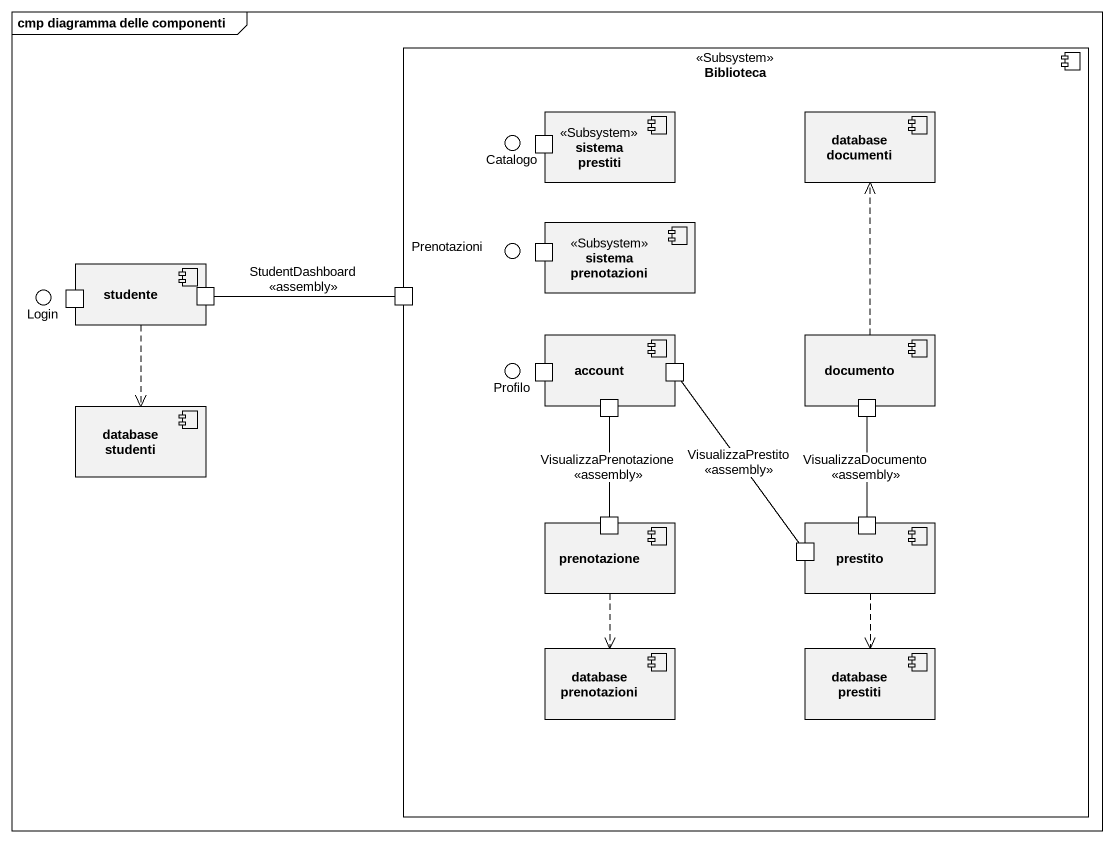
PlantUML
@startuml
mainframe cmp diagramma delle componenti
component Biblioteca <<Subsystem>> {
  component "sistema prestiti" as sistema_prestiti <<Subsystem>> {
    port " " as port1
  }
  component "database documenti" as database_documenti
  component "sistema prenotazioni" as sistema_prenotazioni <<Subsystem>> {
    port " " as port2
  }
  port " " as port5
  component account {
    port " " as port6
    port " " as port7
    port " " as port8
  }
  component documento {
    port " " as port9
  }
  component prenotazione {
    port " " as port10
  }
  component prestito {
    port " " as port11
    port " " as port12
  }
  component "database prenotazioni" as database_prenotazioni
  component "database prestiti" as database_prestiti
}
() Catalogo
component studente {
  port " " as port3
  port " " as port4
}
() Prenotazioni
() Login
() Profilo
component "database studenti" as database_studenti
Biblioteca -up- Catalogo
Biblioteca -up- Prenotazioni
Biblioteca -left- Profilo
studente ..> database_studenti
port4 -right- port5 : StudentDashboard\n<<assembly>>
port7 -- port12 : VisualizzaPrestito\n<<assembly>>
documento .up.> database_documenti
port8 -- port10 : VisualizzaPrenotazione\n<<assembly>>
prenotazione ..> database_prenotazioni
prestito ..> database_prestiti
port11 -up- port9 : VisualizzaDocumento\n<<assembly>>
@enduml
